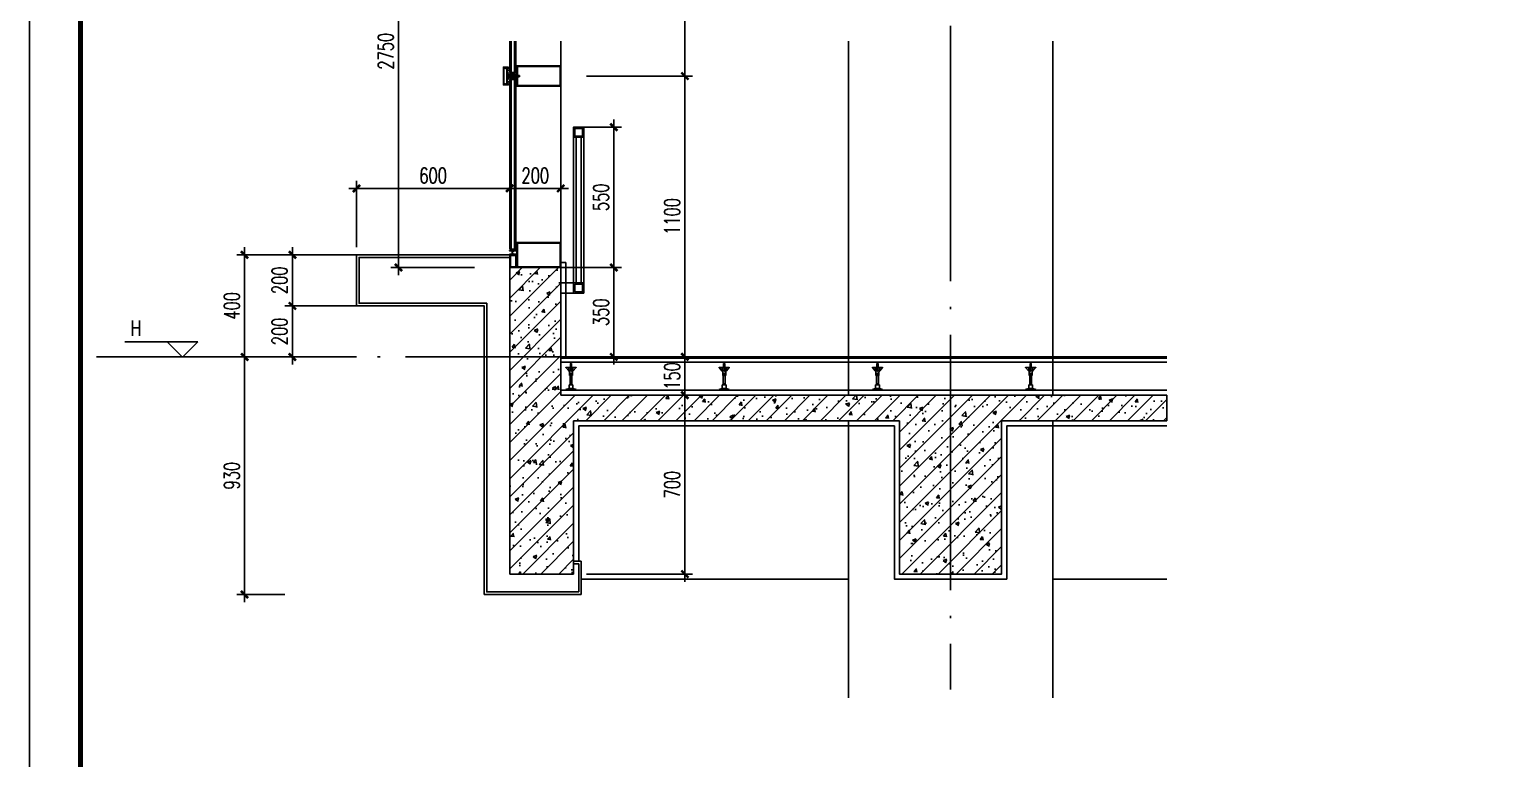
# Model space of a CAD drawing. Extents: x 1980812 to 2578970, y -669191 to 284498.
# Drawn here: x 2357116 to 2362861, y -400622 to -397766 of the extents above; entities that cross this region are included whole.
import ezdxf
from ezdxf.enums import TextEntityAlignment as Align

# ---------------------------------------------------------------- set-up
doc = ezdxf.new("R2010")
doc.units = 0
doc.header["$LTSCALE"] = 1000
doc.header["$MEASUREMENT"] = 0
for name, pattern in [('CENTER', [2, 1.25, -0.25, 0.25, -0.25]), ('DOTE', [2.42, 2, -0.2, 0.02, -0.2]), ('HIDDEN', [0.375, 0.25, -0.125]), ('HIDDEN2', [0.1875, 0.125, -0.0625])]:
    doc.linetypes.add(name, pattern=pattern)
for name, color, linetype in [('A-SECT-MBND-FINE', 252, 'Continuous'), ('A-SECT-MCUT', 1, 'Continuous'), ('A-SECT-MCUT-FINE', 137, 'Continuous'), ('DIM_ELEV', 3, 'Continuous'), ('dote', 1, 'DOTE'), ('SF', 1, 'Continuous'), ('TEXT', 7, 'Continuous'), ('TK', 1, 'Continuous'), ('WALL', 4, 'Continuous'), ('WINDOW', 2, 'Continuous'), ('可见看线', 63, 'Continuous'), ('建筑辅助线', 231, 'Continuous'), ('柱墙填充', 181, 'Continuous'), ('栏杆', 143, 'Continuous'), ('详细标注', 231, 'Continuous'), ('铝板', 31, 'Continuous'), ('面层', 31, 'Continuous')]:
    doc.layers.add(name, color=color, linetype=linetype)
doc.styles.add('DIM_FONT', font='SIMPLEX', dxfattribs={"width": 0.7, "bigfont": 'GBCBIG'})
doc.styles.add('FSJ-SHX', font='txtw.shx', dxfattribs={"width": 0.75, "bigfont": 'hztxtw.shx'})
doc.styles.add('ROMANS', font='simplex_.ttf', dxfattribs={"width": 0.8, "height": 500})
doc.dimstyles.new('DIMN20', dxfattribs={"dimscale": 0.2, "dimtxt": 300, "dimasz": 1, "dimexe": 150, "dimexo": 0, "dimgap": 100, "dimtad": 1, "dimdec": 0, "dimzin": 0, "dimdsep": 46, "dimtxsty": 'DIM_FONT', "dimblk1": '_DIMX', "dimblk2": '_DIMX', "dimsah": 1, "dimcen": 0.09, "dimclrd": 256, "dimclre": 256, "dimclrt": 7, "dimadec": 0, "dimazin": 0, "dimtfac": 1, "dimtdec": 0, "dimtix": 1, "dimtmove": 2, "dimatfit": 3, "dimldrblk": '_DIMX', "dimfxl": 150, "dimtolj": 1, "dimtzin": 0, "dimarcsym": 0})

# ---------------------------------------------------------------- blocks, each defined once
blk = doc.blocks.new('_DIMX')
blk.add_line((-150, 0), (150, 0))
at = {"const_width": 50}
blk.add_lwpolyline([(-70, -70), (70, 70)], dxfattribs=at)
blk = doc.blocks.new('*D2539')
at = {"layer": 'Defpoints', "color": 0, "transparency": 16777216}
for p in [(2359296.9, -397004.7, 0), (2359682.7, -397004.7), (2359296.9, -397948.7)]:
    blk.add_point(p, dxfattribs=at)
at = {"layer": '详细标注', "lineweight": -2, "transparency": 16777216}
for p, q in [((2359296.9, -397004.7), (2359712.7, -397004.7)), ((2359682.7, -397948.5), (2359682.7, -397004.9)), ((2359296.9, -397948.7), (2359712.7, -397948.7))]:
    blk.add_line(p, q, dxfattribs=at)
at = {"layer": '详细标注', "lineweight": -2, "transparency": 16777216, "xscale": 0.2, "yscale": 0.2, "zscale": 0.2}
for p, rotation in [((2359682.7, -397004.7), 90), ((2359682.7, -397948.7), 270)]:
    blk.add_blockref('_DIMX', p, dxfattribs=dict(at, rotation=rotation))
at = {"layer": '详细标注', "color": 7, "transparency": 16777216, "insert": (2359628.5, -397368.9), "char_height": 60, "attachment_point": 5, "rotation": 90, "style": 'DIM_FONT'}
blk.add_mtext('\\A1;2000', dxfattribs=at)
blk = doc.blocks.new('*D2520')
at = {"layer": 'Defpoints', "color": 0, "transparency": 16777216}
for p in [(2358859.1, -397004.7, 0), (2358561.4, -398698.7), (2358859.1, -398698.7, 0)]:
    blk.add_point(p, dxfattribs=at)
at = {"layer": '详细标注', "lineweight": -2, "transparency": 16777216}
for p, q in [((2358859.1, -397004.7), (2358531.4, -397004.7)), ((2358561.4, -397004.9), (2358561.4, -398698.5)), ((2358859.1, -398698.7), (2358531.4, -398698.7))]:
    blk.add_line(p, q, dxfattribs=at)
at = {"layer": '详细标注', "lineweight": -2, "transparency": 16777216, "xscale": 0.2, "yscale": 0.2, "zscale": 0.2}
for p, rotation in [((2358561.4, -397004.7), 90), ((2358561.4, -398698.7), 270)]:
    blk.add_blockref('_DIMX', p, dxfattribs=dict(at, rotation=rotation))
at = {"layer": '详细标注', "color": 7, "transparency": 16777216, "insert": (2358511.4, -397851.7), "char_height": 60, "attachment_point": 5, "rotation": 90, "style": 'DIM_FONT'}
blk.add_mtext('\\A1;2750', dxfattribs=at)
blk = doc.blocks.new('M5x45_Pan')
at = {"color": 8, "linetype": 'HIDDEN'}
for p, q in [((0, 1.9), (45, 1.9)), ((44.4, -2.5), (44.4, 2.5)), ((0, -1.9), (45, -1.9))]:
    blk.add_line(p, q, dxfattribs=at)
at = {"color": 0, "linetype": 'ByBlock'}
blk.add_lwpolyline([(-1.4, -4.8), (0, -4.8), (0, 4.7), (-1.4, 4.7, 0.228537), (-2.2, 4.4, 0.349288), (-2.2, -4.4, 0.228537)], format="xyb", close=True, dxfattribs=at)
at = {"color": 8, "linetype": 'HIDDEN2'}
blk.add_lwpolyline([(-3.7, 0.7), (-1.8, 0.7), (-1.8, -0.8), (-3.7, -0.8)], dxfattribs=at)
at = {"color": 8, "linetype": 'ByBlock'}
blk.add_lwpolyline([(0, 2.5), (44.4, 2.5), (45, 1.9), (45, -1.9), (44.4, -2.5), (0, -2.5)], dxfattribs=at)
at = {"layer": 'TEXT', "color": 8, "linetype": 'CENTER'}
blk.add_line((48, 0), (-6.7, 0), dxfattribs=at)
at = {"layer": 'Defpoints', "color": 8, "style": 'ROMANS', "width": 0.8}
blk.add_text('M5x45', height=1, rotation=90, dxfattribs=at).set_placement((-1, 0), align=Align.MIDDLE)
blk = doc.blocks.new('*D2588')
at = {"layer": 'Defpoints', "color": 0, "transparency": 16777216}
for p in [(2359296.9, -399198.7), (2359296.9, -399898.7, 0), (2359682.7, -399898.7)]:
    blk.add_point(p, dxfattribs=at)
at = {"layer": '详细标注', "lineweight": -2, "transparency": 16777216}
for p, q in [((2359296.9, -399198.7), (2359712.7, -399198.7)), ((2359682.7, -399198.9), (2359682.7, -399898.5)), ((2359296.9, -399898.7), (2359712.7, -399898.7))]:
    blk.add_line(p, q, dxfattribs=at)
at = {"layer": '详细标注', "lineweight": -2, "transparency": 16777216, "xscale": 0.2, "yscale": 0.2, "zscale": 0.2}
for p, rotation in [((2359682.7, -399198.7), 90), ((2359682.7, -399898.7), 270)]:
    blk.add_blockref('_DIMX', p, dxfattribs=dict(at, rotation=rotation))
at = {"layer": '详细标注', "color": 7, "transparency": 16777216, "insert": (2359632.7, -399548.7), "char_height": 60, "attachment_point": 5, "rotation": 90, "style": 'DIM_FONT'}
blk.add_mtext('\\A1;700', dxfattribs=at)
blk = doc.blocks.new('A$C573D0ACE')
at = {"layer": '建筑辅助线'}
for p, q in [((-40, 89), (-40, 90)), ((-29, 89), (-40, 89)), ((-40, 89), (-29, 75.7)), ((-11, 89), (-29, 89)), ((-29, 88), (-29, 89)), ((-11, 88), (-29, 88)), ((-29, 75.7), (-26.4, 72.5)), ((-25.8, 65), (-27.8, 88)), ((-14.2, 65), (-25.8, 65)), ((-25.8, 57.5), (-25.8, 65)), ((-14.2, 57.5), (-25.8, 57.5)), ((-23.8, 21), (-23.8, 57.5)), ((-22.5, 90), (-22.5, 105)), ((-17.5, 105), (-22.5, 105)), ((-22.4, 57.5), (-22.4, 65)), ((-20.5, 72.5), (-20.5, 88)), ((-19.5, 72.5), (-20.5, 72.5)), ((-20, 105), (-20, 110)), ((-19.5, 72.5), (-19.5, 88)), ((-17.6, 57.5), (-17.6, 65)), ((-17.5, 90), (-17.5, 105)), ((-16.2, 21), (-16.2, 57.5)), ((-14.2, 65), (-12.2, 88)), ((-14.2, 57.5), (-14.2, 65)), ((-11, 75.7), (-13.6, 72.5)), ((-11, 88), (-11, 89)), ((-11, 89), (0, 89)), ((0, 89), (-11, 75.7)), ((0, 89), (0, 90)), ((-27.5, 6), (-40, 3)), ((-40, 0), (-40, 3)), ((0, 3), (-40, 3)), ((-27.5, 6), (-27.5, 21)), ((-12.5, 21), (-27.5, 21)), ((-12.5, 6), (-27.5, 6)), ((-16.2, 25), (-23.8, 26)), ((-16.2, 24), (-23.8, 25)), ((-16.2, 23), (-23.8, 24)), ((-16.2, 22), (-23.8, 23)), ((-16.2, 21), (-23.8, 22)), ((-12.5, 6), (-12.5, 21)), ((0, 3), (-12.5, 6)), ((0, 0), (0, 3))]:
    blk.add_line(p, q, dxfattribs=at)
blk = doc.blocks.new('*D2589')
at = {"layer": 'Defpoints', "color": 0, "transparency": 16777216}
for p in [(2359296.9, -397948.7), (2359682.7, -397948.7), (2359296.9, -399048.7)]:
    blk.add_point(p, dxfattribs=at)
at = {"layer": '详细标注', "lineweight": -2, "transparency": 16777216}
for p, q in [((2359296.9, -397948.7), (2359712.7, -397948.7)), ((2359682.7, -399048.5), (2359682.7, -397948.9)), ((2359296.9, -399048.7), (2359712.7, -399048.7))]:
    blk.add_line(p, q, dxfattribs=at)
at = {"layer": '详细标注', "lineweight": -2, "transparency": 16777216, "xscale": 0.2, "yscale": 0.2, "zscale": 0.2}
for p, rotation in [((2359682.7, -397948.7), 90), ((2359682.7, -399048.7), 270)]:
    blk.add_blockref('_DIMX', p, dxfattribs=dict(at, rotation=rotation))
at = {"layer": '详细标注', "color": 7, "transparency": 16777216, "insert": (2359632.7, -398498.7), "char_height": 60, "attachment_point": 5, "rotation": 90, "style": 'DIM_FONT'}
blk.add_mtext('\\A1;1100', dxfattribs=at)
blk = doc.blocks.new('*D2590')
at = {"layer": 'Defpoints', "color": 0, "transparency": 16777216}
for p in [(2359197, -398388.5), (2358997, -398600, 0), (2359197, -398600, 0)]:
    blk.add_point(p, dxfattribs=at)
at = {"layer": '详细标注', "lineweight": -2, "transparency": 16777216}
for p, q in [((2358997, -398600), (2358997, -398358.5)), ((2359197, -398600), (2359197, -398358.5)), ((2358997.2, -398388.5), (2359196.8, -398388.5))]:
    blk.add_line(p, q, dxfattribs=at)
at = {"layer": '详细标注', "lineweight": -2, "transparency": 16777216, "xscale": 0.2, "yscale": 0.2, "zscale": 0.2, "rotation": 180}
blk.add_blockref('_DIMX', (2358997, -398388.5), dxfattribs=at)
at = {"layer": '详细标注', "lineweight": -2, "transparency": 16777216, "xscale": 0.2, "yscale": 0.2, "zscale": 0.2}
blk.add_blockref('_DIMX', (2359197, -398388.5), dxfattribs=at)
at = {"layer": '详细标注', "color": 7, "transparency": 16777216, "insert": (2359097, -398338.5), "char_height": 60, "attachment_point": 5, "style": 'DIM_FONT'}
blk.add_mtext('\\A1;200', dxfattribs=at)
blk = doc.blocks.new('*D2746')
at = {"layer": 'Defpoints', "color": 0, "transparency": 16777216}
for p in [(2359197, -398698.7, 0), (2359197, -399048.7, 0), (2359404.5, -399048.7)]:
    blk.add_point(p, dxfattribs=at)
at = {"layer": '详细标注', "lineweight": -2, "transparency": 16777216}
for p, q in [((2359197, -398698.7), (2359434.5, -398698.7)), ((2359404.5, -398698.9), (2359404.5, -399048.5)), ((2359197, -399048.7), (2359434.5, -399048.7))]:
    blk.add_line(p, q, dxfattribs=at)
at = {"layer": '详细标注', "lineweight": -2, "transparency": 16777216, "xscale": 0.2, "yscale": 0.2, "zscale": 0.2}
for p, rotation in [((2359404.5, -398698.7), 90), ((2359404.5, -399048.7), 270)]:
    blk.add_blockref('_DIMX', p, dxfattribs=dict(at, rotation=rotation))
at = {"layer": '详细标注', "color": 7, "transparency": 16777216, "insert": (2359354.5, -398873.7), "char_height": 60, "attachment_point": 5, "rotation": 90, "style": 'DIM_FONT'}
blk.add_mtext('\\A1;350', dxfattribs=at)
blk = doc.blocks.new('*D2591')
at = {"layer": 'Defpoints', "color": 0, "transparency": 16777216}
for p in [(2359682.7, -399048.3), (2359682.7, -399198.7), (2359682.7, -399198.7)]:
    blk.add_point(p, dxfattribs=at)
at = {"layer": '详细标注', "lineweight": -2, "transparency": 16777216}
for p, q in [((2359682.7, -399048.3), (2359652.7, -399048.3)), ((2359682.7, -399048.5), (2359682.7, -399198.5)), ((2359682.7, -399198.7), (2359652.7, -399198.7))]:
    blk.add_line(p, q, dxfattribs=at)
at = {"layer": '详细标注', "lineweight": -2, "transparency": 16777216, "xscale": 0.2, "yscale": 0.2, "zscale": 0.2}
for p, rotation in [((2359682.7, -399048.3), 90), ((2359682.7, -399198.7), 270)]:
    blk.add_blockref('_DIMX', p, dxfattribs=dict(at, rotation=rotation))
at = {"layer": '详细标注', "color": 7, "transparency": 16777216, "insert": (2359632.7, -399123.5), "char_height": 60, "attachment_point": 5, "rotation": 90, "style": 'DIM_FONT'}
blk.add_mtext('\\A1;150', dxfattribs=at)
blk = doc.blocks.new('*D2592')
at = {"layer": 'Defpoints', "color": 0, "transparency": 16777216}
for p in [(2358145.9, -398648.7), (2358397, -398648.7), (2358397, -398848.7)]:
    blk.add_point(p, dxfattribs=at)
at = {"layer": '详细标注', "lineweight": -2, "transparency": 16777216}
for p, q in [((2358397, -398648.7), (2358115.9, -398648.7)), ((2358145.9, -398848.5), (2358145.9, -398648.9)), ((2358397, -398848.7), (2358115.9, -398848.7))]:
    blk.add_line(p, q, dxfattribs=at)
at = {"layer": '详细标注', "lineweight": -2, "transparency": 16777216, "xscale": 0.2, "yscale": 0.2, "zscale": 0.2}
for p, rotation in [((2358145.9, -398648.7), 90), ((2358145.9, -398848.7), 270)]:
    blk.add_blockref('_DIMX', p, dxfattribs=dict(at, rotation=rotation))
at = {"layer": '详细标注', "color": 7, "transparency": 16777216, "insert": (2358095.9, -398748.7), "char_height": 60, "attachment_point": 5, "rotation": 90, "style": 'DIM_FONT'}
blk.add_mtext('\\A1;200', dxfattribs=at)
blk = doc.blocks.new('*D2593')
at = {"layer": 'Defpoints', "color": 0, "transparency": 16777216}
for p in [(2358397, -398848.7), (2358145.9, -399048.7), (2358397, -399048.7)]:
    blk.add_point(p, dxfattribs=at)
at = {"layer": '详细标注', "lineweight": -2, "transparency": 16777216}
for p, q in [((2358397, -398848.7), (2358115.9, -398848.7)), ((2358145.9, -398848.9), (2358145.9, -399048.5)), ((2358397, -399048.7), (2358115.9, -399048.7))]:
    blk.add_line(p, q, dxfattribs=at)
at = {"layer": '详细标注', "lineweight": -2, "transparency": 16777216, "xscale": 0.2, "yscale": 0.2, "zscale": 0.2}
for p, rotation in [((2358145.9, -398848.7), 90), ((2358145.9, -399048.7), 270)]:
    blk.add_blockref('_DIMX', p, dxfattribs=dict(at, rotation=rotation))
at = {"layer": '详细标注', "color": 7, "transparency": 16777216, "insert": (2358095.9, -398948.7), "char_height": 60, "attachment_point": 5, "rotation": 90, "style": 'DIM_FONT'}
blk.add_mtext('\\A1;200', dxfattribs=at)
blk = doc.blocks.new('*D2594')
at = {"layer": 'Defpoints', "color": 0, "transparency": 16777216}
for p in [(2358115.9, -398648.7), (2357958.7, -399048.7), (2358115.9, -399048.7)]:
    blk.add_point(p, dxfattribs=at)
at = {"layer": '详细标注', "lineweight": -2, "transparency": 16777216}
for p, q in [((2358115.9, -398648.7), (2357928.7, -398648.7)), ((2357958.7, -398648.9), (2357958.7, -399048.5)), ((2358115.9, -399048.7), (2357928.7, -399048.7))]:
    blk.add_line(p, q, dxfattribs=at)
at = {"layer": '详细标注', "lineweight": -2, "transparency": 16777216, "xscale": 0.2, "yscale": 0.2, "zscale": 0.2}
for p, rotation in [((2357958.7, -398648.7), 90), ((2357958.7, -399048.7), 270)]:
    blk.add_blockref('_DIMX', p, dxfattribs=dict(at, rotation=rotation))
at = {"layer": '详细标注', "color": 7, "transparency": 16777216, "insert": (2357908.7, -398848.7), "char_height": 60, "attachment_point": 5, "rotation": 90, "style": 'DIM_FONT'}
blk.add_mtext('\\A1;400', dxfattribs=at)
blk = doc.blocks.new('*D2595')
at = {"layer": 'Defpoints', "color": 0, "transparency": 16777216}
for p in [(2358115.9, -399048.7), (2357958.7, -399978.7), (2358115.9, -399978.7)]:
    blk.add_point(p, dxfattribs=at)
at = {"layer": '详细标注', "lineweight": -2, "transparency": 16777216}
for p, q in [((2358115.9, -399048.7), (2357928.7, -399048.7)), ((2357958.7, -399048.9), (2357958.7, -399978.5)), ((2358115.9, -399978.7), (2357928.7, -399978.7))]:
    blk.add_line(p, q, dxfattribs=at)
at = {"layer": '详细标注', "lineweight": -2, "transparency": 16777216, "xscale": 0.2, "yscale": 0.2, "zscale": 0.2}
for p, rotation in [((2357958.7, -399048.7), 90), ((2357958.7, -399978.7), 270)]:
    blk.add_blockref('_DIMX', p, dxfattribs=dict(at, rotation=rotation))
at = {"layer": '详细标注', "color": 7, "transparency": 16777216, "insert": (2357908.7, -399513.7), "char_height": 60, "attachment_point": 5, "rotation": 90, "style": 'DIM_FONT'}
blk.add_mtext('\\A1;930', dxfattribs=at)
blk = doc.blocks.new('*D2596')
at = {"layer": 'Defpoints', "color": 0, "transparency": 16777216}
for p in [(2358397, -398388.5), (2358997, -398600, 0), (2358397, -398618.7)]:
    blk.add_point(p, dxfattribs=at)
at = {"layer": '详细标注', "lineweight": -2, "transparency": 16777216}
for p, q in [((2358397, -398618.7), (2358397, -398358.5)), ((2358997, -398600), (2358997, -398358.5)), ((2358996.8, -398388.5), (2358397.2, -398388.5))]:
    blk.add_line(p, q, dxfattribs=at)
at = {"layer": '详细标注', "lineweight": -2, "transparency": 16777216, "xscale": 0.2, "yscale": 0.2, "zscale": 0.2, "rotation": 180}
blk.add_blockref('_DIMX', (2358397, -398388.5), dxfattribs=at)
at = {"layer": '详细标注', "lineweight": -2, "transparency": 16777216, "xscale": 0.2, "yscale": 0.2, "zscale": 0.2}
blk.add_blockref('_DIMX', (2358997, -398388.5), dxfattribs=at)
at = {"layer": '详细标注', "color": 7, "transparency": 16777216, "insert": (2358697, -398338.5), "char_height": 60, "attachment_point": 5, "style": 'DIM_FONT'}
blk.add_mtext('\\A1;600', dxfattribs=at)
blk = doc.blocks.new('A$C32E42E09')
at = {"layer": '栏杆', "color": 2}
for p, q in [((60, 763.5), (60, 193.5)), ((80, 763.5), (80, 193.5))]:
    blk.add_line(p, q, dxfattribs=at)
at = {"layer": '栏杆'}
for p, q in [((50, 193.5), (0, 193.5)), ((50, 153.5), (0, 153.5))]:
    blk.add_line(p, q, dxfattribs=at)
blk.add_lwpolyline([(50, 153.5), (50, 803.5), (90, 803.5), (90, 153.5)], dxfattribs=at)
at = {"layer": '栏杆', "color": 2}
for points in [[(50, 763.5), (90, 763.5), (90, 803.5), (50, 803.5)], [(55, 768.5), (85, 768.5), (85, 798.5), (55, 798.5)], [(50, 153.5), (90, 153.5), (90, 193.5), (50, 193.5)], [(55, 158.5), (85, 158.5), (85, 188.5), (55, 188.5)]]:
    blk.add_lwpolyline(points, close=True, dxfattribs=at)
blk = doc.blocks.new('*D2597')
at = {"layer": 'Defpoints', "color": 0, "transparency": 16777216}
for p in [(2359287, -398148.7, 0), (2359404.5, -398148.7, 0), (2359287, -398698.7, 0)]:
    blk.add_point(p, dxfattribs=at)
at = {"layer": '详细标注', "lineweight": -2, "transparency": 16777216}
for p, q in [((2359287, -398148.7, 0), (2359434.5, -398148.7, 0)), ((2359404.5, -398698.5, 0), (2359404.5, -398148.9, 0)), ((2359287, -398698.7, 0), (2359434.5, -398698.7, 0))]:
    blk.add_line(p, q, dxfattribs=at)
at = {"layer": '详细标注', "lineweight": -2, "transparency": 16777216, "xscale": 0.2, "yscale": 0.2, "zscale": 0.2}
for p, rotation in [((2359404.5, -398148.7, 0), 90), ((2359404.5, -398698.7, 0), 270)]:
    blk.add_blockref('_DIMX', p, dxfattribs=dict(at, rotation=rotation))
at = {"layer": '详细标注', "color": 7, "transparency": 16777216, "insert": (2359354.5, -398423.7, 0), "char_height": 60, "attachment_point": 5, "rotation": 90, "style": 'DIM_FONT'}
blk.add_mtext('\\A1;550', dxfattribs=at)

msp = doc.modelspace()

# ---------------------------------------------------------------- hatches: boundary and pattern name
at = {"layer": '柱墙填充'}
h = msp.add_hatch(dxfattribs=at)
h.set_pattern_fill('钢筋混凝土', color=256, scale=20)
h.set_pattern_definition([(45, (-545858.3, 529764.43), (-35.3553391, 35.3553391), []), (50, (-545858.3, 529764.43), (143.4520365, -12.550427), [15, -165]), (355, (-545858.3, 529764.43), (-27.750267, 150.438427), [12, -132]), (100.4514, (-545846.35, 529763.39), (115.7018763, 137.8879084), [12.748038, -140.2284224]), (46.1842, (-545858.3, 529804.43), (213.44821, -33.103803), [22.5, -247.5]), (96.6356, (-545840.51, 529801.67), (186.932541, 194.823574), [19.122058, -210.3426]), (351.1842, (-545858.3, 529804.43), (186.932389, 194.82372), [18, -198]), (21, (-545838.3, 529794.43), (119.3814104, -80.523778), [15, -165]), (326, (-545838.3, 529794.43), (48.6630664, 145.030009), [12, -132]), (71.4514, (-545828.35, 529787.72), (168.044526, 64.5060993), [12.748038, -140.2284224]), (37.5, (-545858.3, 529764.43), (2.4319711, 66.5787708), [0, -130.4, 0, -134, 0, -132.5]), (7.5, (-545858.3, 529764.43), (52.6139075, 78.8823424), [0, -76.4, 0, -127.4, 0, -50.5]), (327.5, (-545902.9, 529764.43), (106.7644872, -4.5109743), [0, -50, 0, -156, 0, -207]), (317.5, (-545922.9, 529764.43), (116.637234, 20.0209965), [0, -65, 0, -103.6, 0, -147])])
h.paths.add_polyline_path([(2358997, -399898.7), (2358997, -398698.7), (2359197, -398698.7), (2359197, -399198.7), (2361570.4, -399198.7), (2361570.4, -399298.7), (2360923, -399298.7), (2360923, -399898.7), (2360523, -399898.7), (2360523, -399298.7), (2359247, -399298.7), (2359247, -399898.7)])

# ---------------------------------------------------------------- linework, layer by layer
at = {"layer": 'A-SECT-MBND-FINE'}
msp.add_line((2360523, -399898.7, 0), (2360923, -399898.7, 0), dxfattribs=at)
at = {"layer": 'A-SECT-MCUT', "elevation": 0}
for points in [[(2358991.5, -397983.7), (2358972, -397983.7), (2358972, -397913.7), (2358991.5, -397913.7, -0.414214), (2358992, -397914.2), (2358992, -397914.5, -0.351524), (2358991.6, -397915), (2358987.8, -397915.9, -0.256425), (2358987.3, -397915.7), (2358986.6, -397915.1, 0.198912), (2358986.3, -397914.9), (2358980.5, -397914.9, 0.414214), (2358980, -397915.4), (2358980, -397918.4, -0.414214), (2358979.5, -397918.9), (2358979, -397918.9, -0.414214), (2358978.5, -397918.4), (2358978.5, -397915.4, 0.414214), (2358978, -397914.9), (2358974, -397914.9, 0.414214), (2358973.5, -397915.4), (2358973.5, -397982, 0.414214), (2358974, -397982.5), (2358978, -397982.5, 0.414214), (2358978.5, -397982), (2358978.5, -397979, -0.414214), (2358979, -397978.5), (2358979.5, -397978.5, -0.414214), (2358980, -397979), (2358980, -397982, 0.414214), (2358980.5, -397982.5), (2358986.3, -397982.5, 0.198912), (2358986.6, -397982.4), (2358987.3, -397981.7, -0.256425), (2358987.8, -397981.6), (2358991.6, -397982.4, -0.351524), (2358992, -397982.9), (2358992, -397983.2, -0.414214)], [(2358992, -397937.7, -0.414214), (2358991.5, -397938.2), (2358990.5, -397938.2, 0.414214), (2358990, -397938.7), (2358990, -397958.7, 0.414214), (2358990.5, -397959.2), (2358991.5, -397959.2, -0.414214), (2358992, -397959.7), (2358992, -397960.7, -0.414214), (2358991.5, -397961.2), (2358987.5, -397961.2), (2358987.5, -397969, 0.414214), (2358988, -397969.5), (2358991.5, -397969.5, -0.414214), (2358992, -397970), (2358992, -397972.5, -0.414214), (2358991.5, -397973), (2358991, -397973, -0.414214), (2358990.5, -397972.5), (2358990.5, -397972, 0.414214), (2358990, -397971.5), (2358988, -397971.5, 0.414214), (2358987.5, -397972), (2358987.5, -397979, 0.414214), (2358988, -397979.5), (2358990, -397979.5, 0.414214), (2358990.5, -397979), (2358990.5, -397978.5, -0.414214), (2358991, -397978), (2358991.5, -397978, -0.414214), (2358992, -397978.5), (2358992, -397981.7, -0.479811), (2358991.4, -397982.2), (2358987.7, -397981.4, 0.256425), (2358987.2, -397981.5), (2358986.6, -397982.2, -0.198912), (2358986.2, -397982.3), (2358983.3, -397982.3, -0.10157), (2358983.1, -397982.3), (2358980.6, -397981.2, -0.300021), (2358980.3, -397980.8), (2358980.3, -397980, -0.414214), (2358980.8, -397979.5), (2358984.5, -397979.5, 0.414214), (2358985, -397979), (2358985, -397972.2), (2358985, -397925.2), (2358985, -397918.5, 0.414214), (2358984.5, -397918), (2358980.8, -397918, -0.414214), (2358980.3, -397917.5), (2358980.3, -397916.7, -0.300021), (2358980.6, -397916.2), (2358983.1, -397915.2, -0.10157), (2358983.3, -397915.1), (2358986.2, -397915.1, -0.198912), (2358986.6, -397915.3), (2358987.2, -397916, 0.256425), (2358987.7, -397916.1), (2358991.4, -397915.3, -0.479811), (2358992, -397915.8), (2358992, -397919, -0.414214), (2358991.5, -397919.5), (2358991, -397919.5, -0.414214), (2358990.5, -397919), (2358990.5, -397918.5, 0.414214), (2358990, -397918), (2358988, -397918, 0.414214), (2358987.5, -397918.5), (2358987.5, -397925.5, 0.414214), (2358988, -397926), (2358990, -397926, 0.414214), (2358990.5, -397925.5), (2358990.5, -397925, -0.414214), (2358991, -397924.5), (2358991.5, -397924.5, -0.414214), (2358992, -397925), (2358992, -397927.5, -0.414214), (2358991.5, -397928), (2358988, -397928, 0.414214), (2358987.5, -397928.5), (2358987.5, -397936.2), (2358991.5, -397936.2, -0.414214), (2358992, -397936.7)]]:
    msp.add_lwpolyline(points, format="xyb", close=True, dxfattribs=at)
for points in [[(2359197, -397948.7), (2359197, -397988.7), (2359061.4, -397988.7), (2359025, -397988.7), (2359025, -397956.5), (2359008.3, -397956.5), (2359008.3, -397955.6), (2359011.8, -397954.8), (2359012.3, -397955.3), (2359025, -397955.3), (2359025, -397948.7), (2359025, -397942.2), (2359012.3, -397942.2), (2359011.8, -397942.7), (2359008.3, -397941.9), (2359008.3, -397941), (2359025, -397941), (2359025, -397908.7), (2359061.4, -397908.7), (2359197, -397908.7)], [(2359028, -397986.2), (2359194, -397986.2), (2359194, -397948.7), (2359194, -397911.2), (2359028, -397911.2)], [(2359007.7, -397954.1), (2359011.5, -397953.7), (2359012.4, -397954.8), (2359011.8, -397955.3), (2359011.3, -397954.8), (2359007.7, -397955.6), (2359007.7, -397956.5), (2358996.5, -397956.5), (2358996.5, -397955), (2359006.5, -397955), (2359006.5, -397942.5), (2358996.5, -397942.5), (2358996.5, -397941), (2359007.7, -397941), (2359007.7, -397941.9), (2359011.3, -397942.7), (2359011.8, -397942.2), (2359012.4, -397942.6), (2359011.5, -397943.7), (2359007.7, -397943.4)], [(2359197, -398640), (2359197, -398698.7), (2359061.4, -398698.7), (2359025, -398698.7), (2359025, -398647.7), (2359008.3, -398647.7), (2359008.3, -398646.8), (2359011.8, -398646), (2359012.3, -398646.5), (2359025, -398646.5), (2359025, -398640), (2359025, -398633.4), (2359012.3, -398633.4), (2359011.8, -398634), (2359008.3, -398633.1), (2359008.3, -398632.2), (2359025, -398632.2), (2359025, -398600), (2359061.4, -398600), (2359197, -398600)], [(2359028, -398696.2), (2359194, -398696.2), (2359194, -398640), (2359194, -398602.5), (2359028, -398602.5)], [(2359007.7, -398645.3), (2359011.5, -398645), (2359012.4, -398646.1), (2359011.8, -398646.5), (2359011.3, -398646), (2359007.7, -398646.9), (2359007.7, -398647.7), (2358996.5, -398647.7), (2358996.5, -398646.2), (2359006.5, -398646.2), (2359006.5, -398633.7), (2358996.5, -398633.7), (2358996.5, -398632.2), (2359007.7, -398632.2), (2359007.7, -398633.1), (2359011.3, -398634), (2359011.8, -398633.4), (2359012.4, -398633.9), (2359011.5, -398635), (2359007.7, -398634.6)], [(2358997, -398648.7), (2359024, -398648.7), (2359024, -398698.7), (2358997, -398698.7)], [(2359000, -398651.7), (2359021, -398651.7), (2359021, -398695.7), (2359000, -398695.7)]]:
    msp.add_lwpolyline(points, close=True, dxfattribs=at)
at = {"layer": 'A-SECT-MCUT-FINE'}
for p, q in [((2359197, -398698.7, 0), (2359197, -397811.8, 0)), ((2359016, -397935, 0), (2359002, -397935, 0)), ((2359016, -397962.4, 0), (2359002, -397962.4, 0)), ((2359016, -398626.3), (2359002, -398626.3))]:
    msp.add_line(p, q, dxfattribs=at)
for centre in [(2359014.8, -397938, 0), (2359014.8, -397959.5, 0), (2359014.8, -398629.3)]:
    msp.add_circle(centre, 2.98, dxfattribs=at)
for centre, start, end in [((2358998.2, -397937.6, 0), 320.56823, 27.91829), ((2358998.2, -397959.9, 0), 332.08171, 39.43177), ((2358998.2, -398628.8), 320.56823, 27.91829)]:
    msp.add_arc(centre, 5.39, start, end, dxfattribs=at)
at = {"layer": 'DIM_ELEV'}
for p, q in [((2357775.2, -398988.9, 0), (2357490.1, -398988.9, 0)), ((2357715.2, -399048.9, 0), (2357655.2, -398988.9, 0)), ((2357715.2, -399048.9, 0), (2357775.2, -398988.9, 0))]:
    msp.add_line(p, q, dxfattribs=at)
at = {"layer": 'dote', "linetype": 'DOTE', "ltscale": 0.5}
for p, q in [((2360723, -395332.1, 0), (2360723, -400350.6, 0)), ((2357379.1, -399048.7, 0), (2361570.4, -399048.7, 0))]:
    msp.add_line(p, q, dxfattribs=at)
at = {"layer": 'TK'}
msp.add_lwpolyline([(2368996, -391502), (2368996, -408322), (2357116, -408322), (2357116, -391502)], close=True, dxfattribs=at)
at = {"layer": 'TK', "const_width": 20}
msp.add_lwpolyline([(2357316, -408122), (2368796, -408122), (2368796, -392002), (2357316, -392002)], close=True, dxfattribs=at)
at = {"layer": 'WALL'}
for p, q in [((2358997, -398698.7, 0), (2359197, -398698.7, 0)), ((2358997, -399898.7, 0), (2358997, -398698.7, 0)), ((2359197, -398698.7, 0), (2359197, -399198.7, 0)), ((2359197, -398698.7, 0), (2359197, -399198.7, 0)), ((2358997, -399798.7, 0), (2358997, -398898.7, 0)), ((2359197, -399198.7, 0), (2361570.4, -399198.7, 0)), ((2359197, -399198.7, 0), (2361570.4, -399198.7, 0)), ((2361570.4, -399198.7, 0), (2361570.4, -399298.7, 0)), ((2359247, -399898.7, 0), (2359247, -399298.7, 0)), ((2359247, -399298.7, 0), (2360523, -399298.7, 0)), ((2360523, -399298.7, 0), (2359247, -399298.7, 0)), ((2359247, -399298.7, 0), (2359247, -399898.7, 0)), ((2360523, -399898.7, 0), (2360523, -399298.7, 0)), ((2360923, -399298.7, 0), (2361570.4, -399298.7, 0)), ((2361570.4, -399298.7, 0), (2360923, -399298.7, 0)), ((2360923, -399298.7, 0), (2360923, -399898.7, 0)), ((2359247, -399898.7, 0), (2358997, -399898.7, 0)), ((2360923, -399898.7, 0), (2360523, -399898.7, 0))]:
    msp.add_line(p, q, dxfattribs=at)
at = {"layer": 'WALL', "elevation": 0}
msp.add_lwpolyline([(2360523, -399298.7), (2360523, -399898.7), (2360923, -399898.7), (2360923, -399298.7)], dxfattribs=at)
at = {"layer": 'WINDOW'}
for p, q in [((2358997, -397811.8, 0), (2358997, -397934, 0)), ((2359003, -397934, 0), (2359003, -397811.8, 0)), ((2359015, -397934, 0), (2359015, -397811.8, 0)), ((2359021, -397811.8, 0), (2359021, -397934, 0)), ((2358997, -397934, 0), (2358998, -397935, 0)), ((2358997, -397963.4, 0), (2358998, -397962.4, 0)), ((2358997, -397963.4, 0), (2358997, -398625.3, 0)), ((2358998, -397935, 0), (2359002, -397935, 0)), ((2358998, -397962.4, 0), (2359002, -397962.4, 0)), ((2359002, -397935, 0), (2359003, -397934, 0)), ((2359002, -397962.4, 0), (2359003, -397963.4, 0)), ((2359003, -398625.3, 0), (2359003, -397963.4, 0)), ((2359016, -397935, 0), (2359015, -397934, 0)), ((2359016, -397962.4, 0), (2359015, -397963.4, 0)), ((2359015, -398625.3, 0), (2359015, -397963.4, 0)), ((2359020, -397935, 0), (2359016, -397935, 0)), ((2359020, -397962.4, 0), (2359016, -397962.4, 0)), ((2359021, -397934, 0), (2359020, -397935, 0)), ((2359021, -397963.4, 0), (2359020, -397962.4, 0)), ((2359021, -397963.4, 0), (2359021, -398625.3, 0)), ((2358997, -398625.3), (2358998, -398626.3)), ((2358998, -398626.3), (2359002, -398626.3)), ((2359002, -398626.3), (2359003, -398625.3)), ((2359016, -398626.3), (2359015, -398625.3)), ((2359020, -398626.3), (2359016, -398626.3)), ((2359021, -398625.3), (2359020, -398626.3))]:
    msp.add_line(p, q, dxfattribs=at)
at = {"layer": '可见看线'}
for p, q in [((2360323, -399198.7, 0), (2360323, -397811.8, 0)), ((2361123, -399198.7, 0), (2361123, -397811.8, 0)), ((2360323, -400384, 0), (2360323, -399298.7, 0)), ((2361123, -400384, 0), (2361123, -399298.7, 0)), ((2359277, -399918.7, 0), (2360323, -399918.7, 0)), ((2361123, -399918.7, 0), (2361570.4, -399918.7, 0))]:
    msp.add_line(p, q, dxfattribs=at)
at = {"layer": '铝板'}
for p, q in [((2359277, -399848.7, 0), (2359247, -399848.7, 0)), ((2359267, -399858.7, 0), (2359247, -399858.7, 0)), ((2359267, -399858.7, 0), (2359267, -399968.7, 0)), ((2359277, -399848.7, 0), (2359277, -399978.7, 0))]:
    msp.add_line(p, q, dxfattribs=at)
at = {"layer": '铝板', "elevation": 0}
for points in [[(2358997, -398648.7), (2358397, -398648.7), (2358397, -398848.7), (2358897, -398848.7), (2358897, -399978.7), (2359277, -399978.7)], [(2358997, -398658.7), (2358407, -398658.7), (2358407, -398838.7), (2358907, -398838.7), (2358907, -399968.7), (2359267, -399968.7)]]:
    msp.add_lwpolyline(points, dxfattribs=at)
at = {"layer": '面层'}
for p, q in [((2359194, -398678.7, 0), (2359217, -398678.7, 0)), ((2359217, -399048.7, 0), (2359217, -398678.7, 0)), ((2359197, -399048.7, 0), (2361570.4, -399048.7, 0)), ((2359197, -399053.7, 0), (2361570.4, -399053.7, 0)), ((2359197, -399068.7, 0), (2361570.4, -399068.7, 0)), ((2359197, -399178.7, 0), (2361570.4, -399178.7, 0))]:
    msp.add_line(p, q, dxfattribs=at)
at = {"layer": '面层', "elevation": 0}
msp.add_lwpolyline([(2359267, -399848.7), (2359267, -399318.7), (2360503, -399318.7), (2360503, -399918.7), (2360943, -399918.7), (2360943, -399318.7), (2361570.4, -399318.7)], dxfattribs=at)

# ---------------------------------------------------------------- block references
at = {"layer": 'SF', "rotation": 0.0004018880973149244}
msp.add_blockref('M5x45_Pan', (2358990, -397948.7, 0), dxfattribs=at)
at = {"layer": '栏杆'}
msp.add_blockref('A$C32E42E09', (2359197, -398952.2, 0), dxfattribs=at)
at = {"layer": '面层'}
for p in [(2359256.8, -399178.7, 0), (2359856.8, -399178.7, 0), (2360456.8, -399178.7, 0), (2361056.8, -399178.7, 0)]:
    msp.add_blockref('A$C573D0ACE', p, dxfattribs=at)

# ---------------------------------------------------------------- texts
at = {"layer": 'TEXT', "style": 'FSJ-SHX', "width": 0.75}
msp.add_text('H', height=60, dxfattribs=at).set_placement((2357533.6, -398936.5, 0), align=Align.MIDDLE)

# ---------------------------------------------------------------- dimensions: what is measured, and where the dimension line sits
at = {"layer": '详细标注'}
dim = msp.add_aligned_dim(p1=(2358859.1, -397004.7, 0), p2=(2358859.1, -398698.7, 0), distance=-297.7, text='2750', dimstyle='DIMN20', dxfattribs=at)
dim.commit()
dim.dimension.update_dxf_attribs({"geometry": '*D2520', "text_midpoint": (2358511.4, -397851.7, 0)})
dim = msp.add_linear_dim(base=(2359682.7, -397004.7, 0), p1=(2359296.9, -397948.7, 0), p2=(2359296.9, -397004.7, 0), angle=90, text='2000', dimstyle='DIMN20', dxfattribs=at)
dim.commit()
dim.dimension.update_dxf_attribs({"geometry": '*D2539', "text_midpoint": (2359628.5, -397368.9, 0), "dimtype": 160})
for base, p1, p2, picture, middle in [((2359682.7, -397948.7, 0), (2359296.9, -399048.7, 0), (2359296.9, -397948.7, 0), '*D2589', (2359632.7, -398498.7, 0)), ((2359404.5, -398148.7, 0), (2359287, -398698.7, 0), (2359287, -398148.7, 0), '*D2597', (2359354.5, -398423.7, 0)), ((2357958.7, -399048.7, 0), (2358115.9, -398648.7, 0), (2358115.9, -399048.7, 0), '*D2594', (2357908.7, -398848.7, 0)), ((2358145.9, -398648.7, 0), (2358397, -398848.7, 0), (2358397, -398648.7, 0), '*D2592', (2358095.9, -398748.7, 0)), ((2359404.5, -399048.7, 0), (2359197, -398698.7, 0), (2359197, -399048.7, 0), '*D2746', (2359354.5, -398873.7, 0)), ((2358145.9, -399048.7, 0), (2358397, -398848.7, 0), (2358397, -399048.7, 0), '*D2593', (2358095.9, -398948.7, 0)), ((2357958.7, -399978.7, 0), (2358115.9, -399048.7, 0), (2358115.9, -399978.7, 0), '*D2595', (2357908.7, -399513.7, 0)), ((2359682.7, -399198.7, 0), (2359682.7, -399048.3, 0), (2359682.7, -399198.7, 0), '*D2591', (2359632.7, -399123.5, 0)), ((2359682.7, -399898.7, 0), (2359296.9, -399198.7, 0), (2359296.9, -399898.7, 0), '*D2588', (2359632.7, -399548.7, 0))]:
    dim = msp.add_linear_dim(base=base, p1=p1, p2=p2, angle=90, dimstyle='DIMN20', dxfattribs=at)
    dim.commit()
    dim.dimension.update_dxf_attribs({"geometry": picture, "text_midpoint": middle})
for base, p2, picture, middle in [((2358397, -398388.5, 0), (2358397, -398618.7, 0), '*D2596', (2358697, -398338.5, 0)), ((2359197, -398388.5, 0), (2359197, -398600, 0), '*D2590', (2359097, -398338.5, 0))]:
    dim = msp.add_linear_dim(base=base, p1=(2358997, -398600), p2=p2, dimstyle='DIMN20', dxfattribs=at)
    dim.commit()
    dim.dimension.update_dxf_attribs({"geometry": picture, "text_midpoint": middle})

doc.saveas('drawing.dxf')
